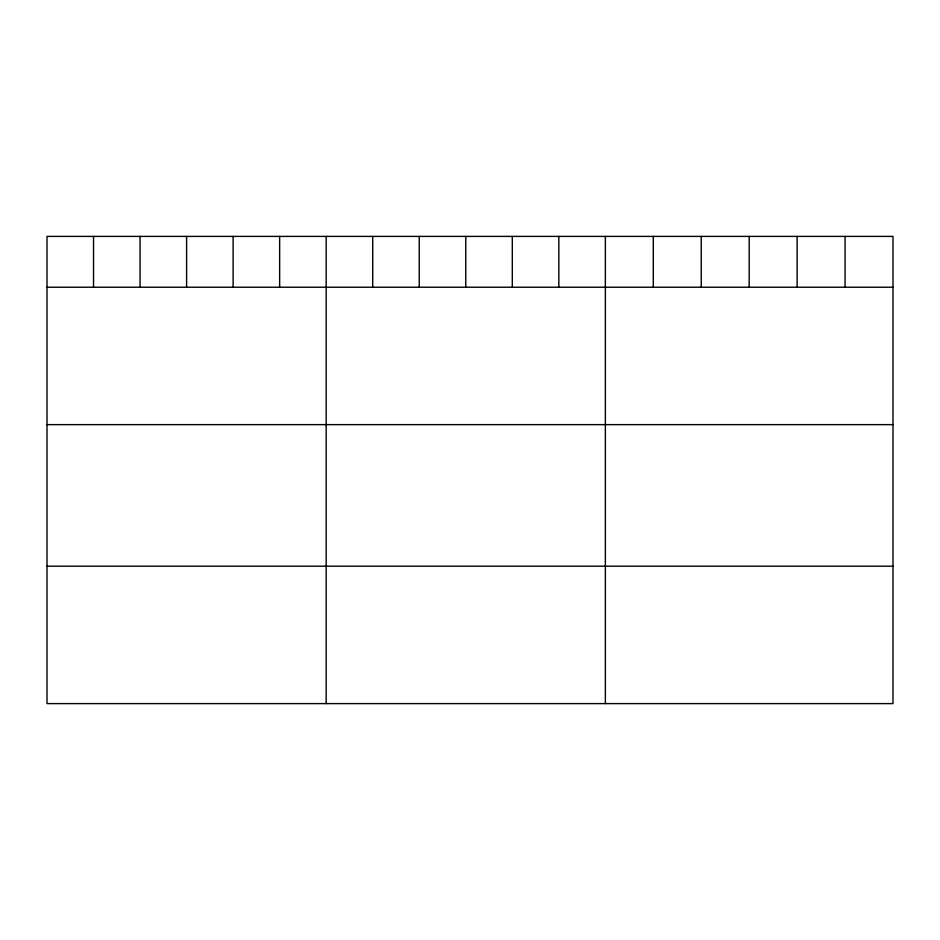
<?xml version="1.0" encoding="UTF-8"?>
<svg xmlns="http://www.w3.org/2000/svg" width="940" height="940" viewBox="0 0 940 940"><rect width="100%" height="100%" fill="white"/><g stroke="black" fill="none" stroke-linecap="round" stroke-linejoin="round"><path stroke-width="1.41" d="M893 287.229L893 703.602L47 703.602L47 236.398L893 236.398L893 287.229L47 287.229M47 424.633L893 424.633M47 566.197L893 566.197M845.06 236.398L845.06 287.229M797.12 236.398L797.12 287.229M749.18 236.398L749.18 287.229M701.24 236.398L701.24 287.229M653.3 236.398L653.3 287.229M605.36 236.398L605.36 703.602M558.83 236.398L558.83 287.229M512.3 236.398L512.3 287.229M465.77 236.398L465.77 287.229M419.24 236.398L419.24 287.229M372.71 236.398L372.71 287.229M326.18 236.398L326.18 703.602M279.65 236.398L279.65 287.229M233.12 236.398L233.12 287.229M186.59 236.398L186.59 287.229M140.06 236.398L140.06 287.229M93.53 236.398L93.53 287.229"/></g></svg>
